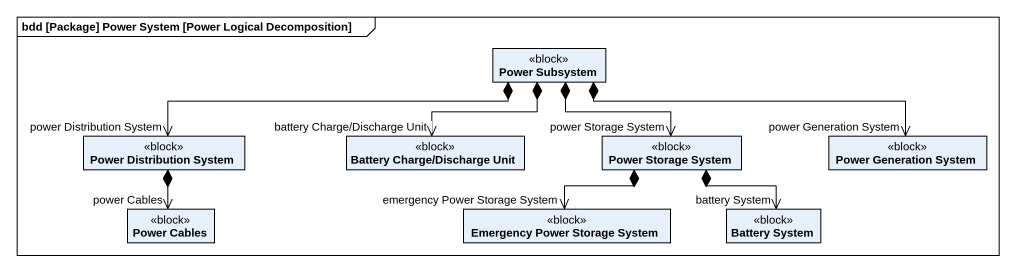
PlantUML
@startuml
mainframe bdd [Package] Power System [Power Logical Decomposition]
hide circle
hide empty members
class "Power Subsystem" as Power_Subsystem <<block>>
class "Power Distribution System" as Power_Distribution_System <<block>>
class "Battery Charge/Discharge Unit" as Battery_Charge_Discharge <<block>>
class "Power Storage System" as Power_Storage_System <<block>>
class "Power Generation System" as Power_Generation_System <<block>>
class "Power Cables" as Power_Cables <<block>>
class "Emergency Power Storage System" as Emergency_Power_Storage <<block>>
class "Battery System" as Battery_System <<block>>
Power_Subsystem *-left-> "power Distribution System" Power_Distribution_System
Power_Subsystem *--> "battery Charge/Discharge Unit" Battery_Charge_Discharge
Power_Subsystem *--> "power Storage System" Power_Storage_System
Power_Subsystem *-right-> "power Generation System" Power_Generation_System
Power_Distribution_System *--> "power Cables" Power_Cables
Power_Storage_System *--> "emergency Power Storage System" Emergency_Power_Storage
Power_Storage_System *--> "battery System" Battery_System
@enduml
